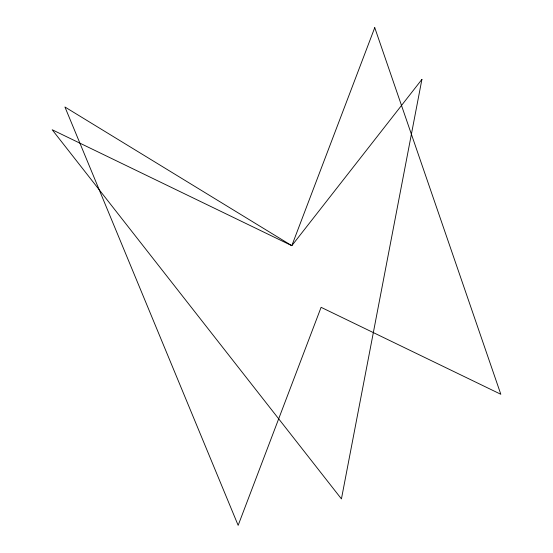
<?xml version="1.0" encoding="UTF-8"?>
<svg xmlns="http://www.w3.org/2000/svg" width="553" height="553" viewBox="0 0 553 553"><rect width="100%" height="100%" fill="white"/><g stroke="black" fill="none" stroke-linecap="round" stroke-linejoin="round"><path stroke-width="0.83" d="M421.911 79.39L341.436 498.903L52.182 129.748L291.811 245.677L421.911 79.39M374.747 27.65L291.811 245.677L64.922 106.985L238.156 525.35L321.099 307.323L500.818 394.275L374.747 27.65"/></g></svg>
